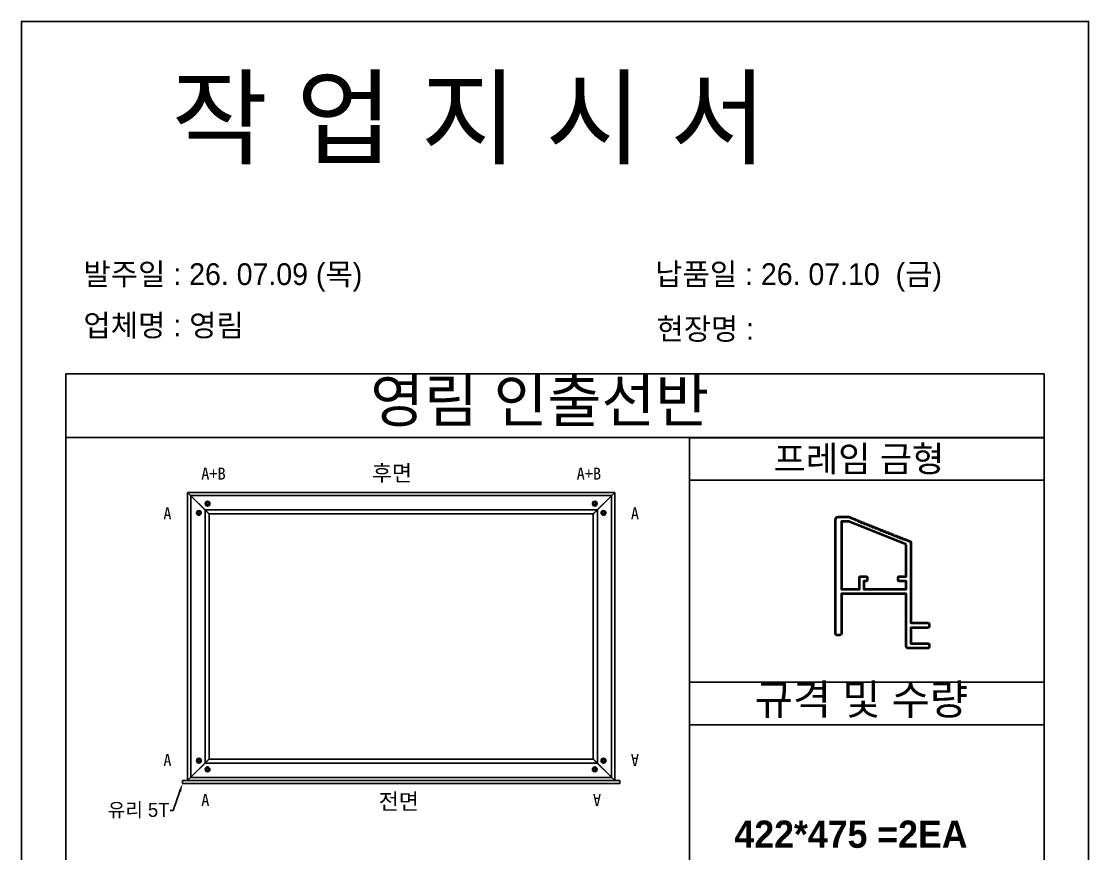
# Model space of a CAD drawing. Header units: millimetres. Extents: x -44117 to 256353, y -2095463 to 65325.
# Drawn here: x 94922 to 97592, y -1027285 to -1025202 of the extents above; entities that cross this region are included whole.
import ezdxf
from ezdxf import colors
from ezdxf.entities.mleader import LeaderData, LeaderLine
from ezdxf.math import Vec2, Vec3

# ---------------------------------------------------------------- set-up
doc = ezdxf.new("R2010")
doc.units = ezdxf.units.MM
doc.header["$LTSCALE"] = 10
for name, color, linetype in [('02 Glass', 4, 'Continuous'), ('02 Profile', 3, 'Continuous'), ('A', 1, 'Continuous')]:
    doc.layers.add(name, color=color, linetype=linetype)
doc.layers.add('1', color=2, linetype='Continuous', lineweight=40)
doc.layers.add('D', color=4, linetype='Continuous', lineweight=5)
doc.dimstyles.get("Standard").update_dxf_attribs({"dimtxt": 0.18, "dimasz": 0.18, "dimexe": 0.18, "dimexo": 0.0625, "dimgap": 0.09, "dimtad": 0, "dimtih": 1, "dimtoh": 1, "dimdec": 4, "dimzin": 0, "dimdsep": 46, "dimtxsty": 'Standard', "dimcen": 0.09, "dimadec": 0, "dimazin": 0, "dimtfac": 1, "dimtdec": 4, "dimtofl": 0, "dimtmove": 0, "dimatfit": 3, "dimfxl": 0, "dimtolj": 1, "dimtzin": 0, "dimarcsym": 0})
pattern_1 = [(45, (80947.8315, -1023747.5461), (-0.67351921, 0.67351921), [])]
pattern_2 = [(45, (80969.5815, -1023724.2961), (-0.67351921, 0.67351921), [])]
pattern_3 = [(45, (81165.9765, -1022797.2678), (-0.67351921, 0.67351921), [])]
pattern_4 = [(45, (81187.7265, -1022774.0178), (-0.67351921, 0.67351921), [])]
pattern_5 = [(45, (64293.3786, -1029039.8107), (-0.67351921, 0.67351921), [])]
pattern_6 = [(45, (64315.1286, -1029018.0607), (-0.67351921, 0.67351921), [])]
pattern_7 = [(225, (110796.4907, -1029737.3391), (0.67351921, -0.67351921), [])]
pattern_8 = [(225, (110774.7407, -1029759.0891), (0.67351921, -0.67351921), [])]

# ---------------------------------------------------------------- blocks, each defined once
blk = doc.blocks.new('*D7683')
at = {"layer": 'D', "color": 0, "lineweight": -2}
for p, q in [((97192.2, -1026770.6), (97192, -1026770.4)), ((97192.3, -1026770.6), (97192.2, -1026770.6))]:
    blk.add_line(p, q, dxfattribs=at)
at = {"layer": 'D', "color": 0, "insert": (97193, -1026770.6), "char_height": 0.18, "attachment_point": 5, "bg_fill": 3, "box_fill_scale": 1.1, "bg_fill_color": 257, "bg_fill_transparency": 0}
blk.add_mtext('\\A1;R3.2877', dxfattribs=at)
at = {"layer": 'D', "color": 0, "lineweight": -2}
for p, q in [((97189.8, -1026767.7), (97190, -1026767.7)), ((97189.9, -1026767.8), (97189.9, -1026767.6))]:
    blk.add_line(p, q, dxfattribs=at)
at = {"layer": 'D', "color": 0}
blk.add_solid([(97192.1, -1026770.4), (97192, -1026770.4), (97191.9, -1026770.3)], dxfattribs=at)
at = {"layer": 'Defpoints', "color": 0}
for p in [(97189.9, -1026767.7), (97191.9, -1026770.3)]:
    blk.add_point(p, dxfattribs=at)

msp = doc.modelspace()

# ---------------------------------------------------------------- hatches: boundary and pattern name
at = {"layer": 'A'}
h = msp.add_hatch(dxfattribs=at)
h.set_pattern_fill('ANSI31', color=1, scale=0.3)
h.set_pattern_definition(pattern_2)
h.paths.add_polyline_path([(95381.78858, -1026409.14262, 1), (95393.78858, -1026409.14262, 1)])
h.paths.add_polyline_path([(95390.78858, -1026409.14262, -1), (95384.78858, -1026409.14262, -1)], flags=16)
h = msp.add_hatch(dxfattribs=at)
h.set_pattern_fill('ANSI31', color=1, scale=0.3)
h.set_pattern_definition(pattern_2)
h.paths.add_polyline_path([(95381.78858, -1026409.14262, 1), (95393.78858, -1026409.14262, 1)])
h.paths.add_polyline_path([(95390.78858, -1026409.14262, -1), (95384.78858, -1026409.14262, -1)], flags=16)
h = msp.add_hatch(dxfattribs=at)
h.set_pattern_fill('ANSI31', color=1, scale=0.3)
h.set_pattern_definition(pattern_4)
h.paths.add_polyline_path([(96362.53358, -1026409.14262, -1), (96350.53358, -1026409.14262, -1)])
h.paths.add_polyline_path([(96353.53358, -1026409.14262, 1), (96359.53358, -1026409.14262, 1)], flags=16)
h = msp.add_hatch(dxfattribs=at)
h.set_pattern_fill('ANSI31', color=1, scale=0.3)
h.set_pattern_definition(pattern_4)
h.paths.add_polyline_path([(96362.53358, -1026409.14262, -1), (96350.53358, -1026409.14262, -1)])
h.paths.add_polyline_path([(96353.53358, -1026409.14262, 1), (96359.53358, -1026409.14262, 1)], flags=16)
h = msp.add_hatch(dxfattribs=at)
h.set_pattern_fill('ANSI31', color=1, scale=0.3)
h.set_pattern_definition(pattern_1)
h.paths.add_polyline_path([(95360.03858, -1026432.39262, 1), (95372.03858, -1026432.39262, 1)])
h.paths.add_polyline_path([(95369.03858, -1026432.39262, -1), (95363.03858, -1026432.39262, -1)], flags=16)
h = msp.add_hatch(dxfattribs=at)
h.set_pattern_fill('ANSI31', color=1, scale=0.3)
h.set_pattern_definition(pattern_1)
h.paths.add_polyline_path([(95360.03858, -1026432.39262, 1), (95372.03858, -1026432.39262, 1)])
h.paths.add_polyline_path([(95369.03858, -1026432.39262, -1), (95363.03858, -1026432.39262, -1)], flags=16)
h = msp.add_hatch(dxfattribs=at)
h.set_pattern_fill('ANSI31', color=1, scale=0.3)
h.set_pattern_definition(pattern_3)
h.paths.add_polyline_path([(96384.28358, -1026432.39262, -1), (96372.28358, -1026432.39262, -1)])
h.paths.add_polyline_path([(96375.28358, -1026432.39262, 1), (96381.28358, -1026432.39262, 1)], flags=16)
h = msp.add_hatch(dxfattribs=at)
h.set_pattern_fill('ANSI31', color=1, scale=0.3)
h.set_pattern_definition(pattern_3)
h.paths.add_polyline_path([(96384.28358, -1026432.39262, -1), (96372.28358, -1026432.39262, -1)])
h.paths.add_polyline_path([(96375.28358, -1026432.39262, 1), (96381.28358, -1026432.39262, 1)], flags=16)
h = msp.add_hatch(dxfattribs=at)
h.set_pattern_fill('ANSI31', color=1, scale=0.3)
h.set_pattern_definition(pattern_5)
h.paths.add_polyline_path([(95360.03858, -1027052.49262, -1), (95372.03858, -1027052.49262, -1)])
h.paths.add_polyline_path([(95369.03858, -1027052.49262, 1), (95363.03858, -1027052.49262, 1)], flags=16)
h = msp.add_hatch(dxfattribs=at)
h.set_pattern_fill('ANSI31', color=1, scale=0.3)
h.set_pattern_definition(pattern_5)
h.paths.add_polyline_path([(95360.03858, -1027052.49262, -1), (95372.03858, -1027052.49262, -1)])
h.paths.add_polyline_path([(95369.03858, -1027052.49262, 1), (95363.03858, -1027052.49262, 1)], flags=16)
h = msp.add_hatch(dxfattribs=at)
h.set_pattern_fill('ANSI31', color=1, scale=0.3, angle=180)
h.set_pattern_definition(pattern_7)
h.paths.add_polyline_path([(96384.28358, -1027052.49262, 1), (96372.28358, -1027052.49262, 1)])
h.paths.add_polyline_path([(96375.28358, -1027052.49262, -1), (96381.28358, -1027052.49262, -1)], flags=16)
h = msp.add_hatch(dxfattribs=at)
h.set_pattern_fill('ANSI31', color=1, scale=0.3, angle=180)
h.set_pattern_definition(pattern_7)
h.paths.add_polyline_path([(96384.28358, -1027052.49262, 1), (96372.28358, -1027052.49262, 1)])
h.paths.add_polyline_path([(96375.28358, -1027052.49262, -1), (96381.28358, -1027052.49262, -1)], flags=16)
h = msp.add_hatch(dxfattribs=at)
h.set_pattern_fill('ANSI31', color=1, scale=0.3)
h.set_pattern_definition(pattern_6)
h.paths.add_polyline_path([(95381.78858, -1027074.24262, -1), (95393.78858, -1027074.24262, -1)])
h.paths.add_polyline_path([(95390.78858, -1027074.24262, 1), (95384.78858, -1027074.24262, 1)], flags=16)
h = msp.add_hatch(dxfattribs=at)
h.set_pattern_fill('ANSI31', color=1, scale=0.3)
h.set_pattern_definition(pattern_6)
h.paths.add_polyline_path([(95381.78858, -1027074.24262, -1), (95393.78858, -1027074.24262, -1)])
h.paths.add_polyline_path([(95390.78858, -1027074.24262, 1), (95384.78858, -1027074.24262, 1)], flags=16)
h = msp.add_hatch(dxfattribs=at)
h.set_pattern_fill('ANSI31', color=1, scale=0.3, angle=180)
h.set_pattern_definition(pattern_8)
h.paths.add_polyline_path([(96362.53358, -1027074.24262, 1), (96350.53358, -1027074.24262, 1)])
h.paths.add_polyline_path([(96353.53358, -1027074.24262, -1), (96359.53358, -1027074.24262, -1)], flags=16)
h = msp.add_hatch(dxfattribs=at)
h.set_pattern_fill('ANSI31', color=1, scale=0.3, angle=180)
h.set_pattern_definition(pattern_8)
h.paths.add_polyline_path([(96362.53358, -1027074.24262, 1), (96350.53358, -1027074.24262, 1)])
h.paths.add_polyline_path([(96353.53358, -1027074.24262, -1), (96359.53358, -1027074.24262, -1)], flags=16)

# ---------------------------------------------------------------- linework, layer by layer
for p, q in [((97480.99419, -1026084.47428), (95033.08103, -1026084.47428)), ((97480.99419, -1026243.42968), (95033.08103, -1026243.42968)), ((96593.18968, -1026243.42968), (96593.18968, -1028867.51356))]:
    msp.add_line(p, q)
for points in [[(94921.81225, -1028978.78234), (97592.26297, -1028978.78234), (97592.26297, -1025202.00202), (94921.81225, -1025202.00202)], [(97481.08842, -1026244.17004), (96593.18968, -1026244.17004), (96593.18968, -1026350.80304), (97481.08842, -1026350.80304)], [(97481.08842, -1026856.10534), (96593.18968, -1026856.10534), (96593.18968, -1026962.73834), (97481.08842, -1026962.73834)]]:
    msp.add_lwpolyline(points, close=True)
msp.add_lwpolyline([(95033.08103, -1026084.47428), (95033.08103, -1028867.51356), (97480.99419, -1028867.51356), (97480.99419, -1026084.47428)])
at = {"layer": '02 Glass'}
msp.add_lwpolyline([(95325.08858, -1027109.94262), (96419.23358, -1027109.94262), (96419.23358, -1027102.44262), (95325.08858, -1027102.44262)], close=True, dxfattribs=at)
at = {"layer": '02 Profile'}
for p, q in [((96406.48358, -1026380.94262), (95337.83858, -1026380.94262)), ((95391.83858, -1026434.94262), (95337.83858, -1026380.94262)), ((95337.83858, -1026380.94262), (95337.83858, -1027102.44262)), ((95337.83858, -1026380.94262), (95391.83858, -1026434.94262)), ((96406.48358, -1026380.94262), (96352.48358, -1026434.94262)), ((96406.48358, -1026380.94262), (96352.48358, -1026434.94262)), ((96406.48358, -1026380.94262), (96406.48358, -1027102.44262)), ((96398.33375, -1026389.09244), (95345.98841, -1026389.09244)), ((95345.98841, -1026389.09244), (95345.98841, -1027094.29279)), ((96398.33375, -1026389.09244), (96398.33375, -1027094.29279)), ((96362.98358, -1026424.44262), (95381.33858, -1026424.44262)), ((95381.33858, -1026424.44262), (95381.33858, -1027058.94262)), ((96352.48358, -1026434.94262), (95391.83858, -1026434.94262)), ((95391.83858, -1026434.94262), (95391.83858, -1027048.44262)), ((96352.48358, -1026434.94262), (96352.48358, -1027048.44262)), ((96362.98358, -1026424.44262), (96362.98358, -1027058.94262)), ((95391.83858, -1027048.44262), (95337.83858, -1027102.44262)), ((95337.83858, -1027102.44262), (95391.83858, -1027048.44262)), ((96352.48358, -1027048.44262), (95391.83858, -1027048.44262)), ((96406.48358, -1027102.44262), (96352.48358, -1027048.44262)), ((96406.48358, -1027102.44262), (96352.48358, -1027048.44262)), ((96362.98358, -1027058.94262), (95381.33858, -1027058.94262)), ((96406.48358, -1027102.44262), (95337.83858, -1027102.44262)), ((96398.33375, -1027094.29279), (95345.98841, -1027094.29279))]:
    msp.add_line(p, q, dxfattribs=at)
at = {"layer": '1'}
msp.add_lwpolyline([(97134.09294, -1026510.64313), (96991.99117, -1026454.04324), (96973.58, -1026454.04324), (96973.58, -1026623.03184), (97018.62171, -1026623.03184), (97018.62171, -1026594.75748, -0.4142135624), (97021.90942, -1026591.46977), (97035.06029, -1026591.46977, -0.4142135624), (97038.348, -1026594.75748), (97038.348, -1026600.01783, -0.4142135624), (97035.06029, -1026603.30554), (97030.12871, -1026603.30554), (97030.12871, -1026623.03184), (97135.33563, -1026623.03184), (97135.33563, -1026603.30554), (97118.89705, -1026603.30554, -0.4142135624), (97115.60933, -1026600.01783), (97115.60933, -1026594.75748, -0.4142135624), (97118.89705, -1026591.46977), (97135.33563, -1026591.46977), (97135.33563, -1026512.47574, 0.3070783015)], format="xyb", close=True, dxfattribs=at)
at = {"layer": 'A'}
for p, q in [((95337.83858, -1026380.94262), (95391.23858, -1026434.34262)), ((96406.48358, -1026380.94262), (96353.08358, -1026434.34262)), ((95337.83858, -1027102.44262), (95391.23858, -1027049.04262)), ((96406.48358, -1027102.44262), (96353.08358, -1027049.04262))]:
    msp.add_line(p, q, dxfattribs=at)
at = {"layer": 'A', "color": 242, "true_color": 0xcd2027}
for centre, radius in [((95387.78858, -1026409.14262), 6), ((95387.78858, -1026409.14262), 6), ((95387.78858, -1026409.14262), 3), ((96356.53358, -1026409.14262), 6), ((96356.53358, -1026409.14262), 6), ((96356.53358, -1026409.14262), 3), ((95366.03858, -1026432.39262), 6), ((95366.03858, -1026432.39262), 6), ((95366.03858, -1026432.39262), 3), ((96378.28358, -1026432.39262), 6), ((96378.28358, -1026432.39262), 6), ((96378.28358, -1026432.39262), 3), ((95366.03858, -1027052.49262), 6), ((95366.03858, -1027052.49262), 6), ((95366.03858, -1027052.49262), 3), ((96378.28358, -1027052.49262), 6), ((96378.28358, -1027052.49262), 6), ((96378.28358, -1027052.49262), 3), ((95387.78858, -1027074.24262), 6), ((95387.78858, -1027074.24262), 6), ((95387.78858, -1027074.24262), 3), ((96356.53358, -1027074.24262), 6), ((96356.53358, -1027074.24262), 6), ((96356.53358, -1027074.24262), 3)]:
    msp.add_circle(centre, radius, dxfattribs=at)

# ---------------------------------------------------------------- texts
for s, width, gutter_width, heights, insert, char_height, attachment_point in [('{\\fGulim|b0|i0|c129|p50;작 업 지 시 서}', 4553.9528048, 17.21164, [-214.58863], (95297.246, -1025346.74636), 192.7704086, 1), ('\\pt11;{\\fGulim|b0|i0|c129|p50;발주일 : 26. 07.09 (목)}', 5257.1634623, 19.86943, [54.84616], (95076.94834, -1025807.43601), 54.5217024, 1), ('{\\fGulim|b0|i0|c129|p50;납품일 : 26. 07.10  (금)}', 5257.1634623, 19.86943, [55.77782], (96507.51195, -1025807.43601), 54.5217024, 1), ('{\\fGulim|b0|i0|c129|p50;업체명 : 영림}', 5257.1634623, 19.86943, [57.40323], (95076.94834, -1025935.64337), 54.5217024, 1), ('{\\fGulim|b0|i0|c129|p50;현장명 :  }', 5221.1406308, 19.73328, [60.42093], (96511.31601, -1025944.7869), 54.1481119, 1), ('{\\fGulim|b0|i0|c129|p50;영림 인출선반}', 2538.6306726, 9.59474, [-119.91001], (95794.63083, -1026097.18542), 107.4611207, 1), ('{\\f굴림|b1|i0|c129|p50;프레임 금형}', 19448.9777018, 250.13109, [-71.72126], (96804.05834, -1026264.80628), 64.3194219, 1), ('{\\f굴림|b1|i0|c129|p50;후면}', 12072.7918459, 155.2668, [-44.36194], (95799.11009, -1026312.74668), 39.9257485, 1), ('A+B', 46.0503167, 116.00573, [-30], (95371.93142, -1026319.03019, -0.0857), 30, 1), ('A+B', 46.0503167, 116.00573, [-30], (96372.39075, -1026319.03019, -0.0857), 30, 3), ('A', 46.0503167, 116.00573, [-30], (95277.12918, -1026418.77578, -0.0857), 30, 1), ('A', 46.0503167, 116.00573, [-30], (96467.19298, -1026418.77578, -0.0857), 30, 3), ('{\\f굴림|b1|i0|c129|p50;규격 및 수량}', 23047.5408631, 296.4118, [-85.19319], (96756.69933, -1026861.0199), 76.220176, 1), ('A', 46.0503167, 116.00573, [-30], (95277.12918, -1027066.10945, -0.0857), 30, 7), ('{\\f굴림|b1|i0|c129|p50;전면}', 12072.7918459, 155.2668, [-43.09446], (95816.04802, -1027134.60511), 39.9257485, 1), ('A', 46.0503167, 116.00573, [-30], (95371.93142, -1027165.85505, -0.0857), 30, 7), ('{\\f굴림|b1|i0|c129|p50;422*475 =2EA}', 20631.3561005, 265.33752, [-70.30542], (96706.10817, -1027202.3459), 68.2296477, 1)]:
    msp.add_mtext_dynamic_manual_height_columns(s, width=width, gutter_width=gutter_width, heights=heights, dxfattribs=dict(insert=insert, char_height=char_height, attachment_point=attachment_point))
at = {"char_height": 30, "attachment_point": 1, "rotation": 180}
for insert in [(96467.19298, -1027066.10945, -0.0857), (96372.39075, -1027165.85505, -0.0857)]:
    msp.add_mtext_dynamic_manual_height_columns('A', width=46.0503167, gutter_width=116.00573, heights=[-30], dxfattribs=dict(at, insert=insert))

# ---------------------------------------------------------------- leaders
ml = msp.add_multileader_mtext('Standard')
ml.set_content('{\\fGulim|b0|i0|c129|p50;유리 5T}', color=256)
ml.set_leader_properties()
ml.build(insert=Vec2(0, 0))
ml.multileader.update_dxf_attribs({"arrow_head_size": 20})
ctx = ml.context
ctx.base_point, ctx.char_height, ctx.arrow_head_size, ctx.plane_origin = Vec3(95129.72049, -1027176.86143), 35, 20, Vec3(95325.08858, -1027109.94262)
ctx.text_align_type = 2
notes = []
notes.append((ctx, [(0, (1, 1, 0), (95302.04006, -1027176.86143), (-1, 0), 8, [(0, [(95325.08858, -1027109.94262)], 0, [])])]))
ctx.mtext.insert, ctx.mtext.alignment, ctx.mtext.flow_direction = Vec3(95292.04006, -1027158.17302), 3, 5
for ctx, leaders in notes:
    for number, flags, end, landing, length, lines in leaders:
        leader = LeaderData()
        leader.index, (leader.has_last_leader_line, leader.has_dogleg_vector, leader.attachment_direction) = number, flags
        leader.last_leader_point, leader.dogleg_vector, leader.dogleg_length = Vec3(end), Vec3(landing), length
        for number, points, colour, breaks in lines:
            line = LeaderLine()
            line.index, line.vertices, line.color, line.breaks = number, Vec3.list(points), colors.encode_raw_color(colour), breaks
            leader.lines.append(line)
        ctx.leaders.append(leader)

# ---------------------------------------------------------------- next in the draw order: dimensions: what is measured, and where the dimension line sits
at = {"layer": 'D'}
dim = msp.add_radius_dim(center=(97189.91164, -1026767.69136), mpoint=(97191.93442, -1026770.28316), dimstyle='Standard', override={"dimfxl": 13, "dimtfill": 1, "dimarcsym": 1}, dxfattribs=at)
dim.commit()
dim.dimension.update_dxf_attribs({"geometry": '*D7683', "text_midpoint": (97192.96592, -1026770.56696)})

# ---------------------------------------------------------------- next in the draw order: linework, layer by layer
msp.add_lwpolyline([(97481.08842, -1026244.17004), (96593.18968, -1026244.17004), (96593.18968, -1026856.10534), (97481.08842, -1026856.10534)], close=True)
at = {"layer": '1', "linetype": 'Continuous'}
msp.add_lwpolyline([(96959.11396, -1026448.78289, -0.4142135624), (96965.68939, -1026442.20746), (96965.68939, -1026442.20746), (96991.99117, -1026442.20746), (97014.17548, -1026451.04359, -0.2391202845), (97016.14206, -1026453.27531, 0.507244027), (97018.11365, -1026454.06061, -0.507244027), (97023.04264, -1026456.02385, 0.507244027), (97025.01424, -1026456.80915, -0.507244027), (97029.94323, -1026458.77239, 0.507244027), (97031.91483, -1026459.55769, -0.507244027), (97036.84382, -1026461.52093, 0.507244027), (97038.81541, -1026462.30623, -0.507244027), (97043.7444, -1026464.26947, 0.507244027), (97045.716, -1026465.05477, -0.507244027), (97050.64499, -1026467.01801, 0.507244027), (97052.61658, -1026467.80331, -0.507244027), (97057.54557, -1026469.76655, 0.507244027), (97059.51717, -1026470.55185, -0.507244027), (97064.44616, -1026472.51509, 0.507244027), (97066.41776, -1026473.30039, -0.507244027), (97071.34675, -1026475.26363, 0.5072440269), (97073.31834, -1026476.04893, -0.507244027), (97078.24733, -1026478.01217, 0.507244027), (97080.21893, -1026478.79747, -0.507244027), (97085.14792, -1026480.76071, 0.507244027), (97087.11951, -1026481.54601, -0.507244027), (97092.0485, -1026483.50925, 0.507244027), (97094.0201, -1026484.29455, -0.507244027), (97098.94909, -1026486.25779, 0.507244027), (97100.92069, -1026487.04309, -0.507244027), (97105.84968, -1026489.00633, 0.507244027), (97107.82127, -1026489.79163, -0.507244027), (97112.75026, -1026491.75487, 0.507244027), (97114.72186, -1026492.54017, -0.507244027), (97119.65085, -1026494.50341, 0.507244027), (97121.62244, -1026495.28871, -0.5070859448), (97126.55102, -1026497.25035, 0.5106345368), (97128.53497, -1026498.02707, -0.2375027855), (97131.38253, -1026497.72778), (97145.92856, -1026503.52154, -0.3070783015), (97147.17125, -1026505.35415), (97147.17125, -1026707.85491), (97189.91164, -1026707.85491, -0.4142135624), (97193.19936, -1026711.14263), (97193.19936, -1026716.40298, -0.4142135624), (97189.91164, -1026719.6907), (97147.17125, -1026719.6907), (97147.17125, -1026759.1433), (97189.91164, -1026759.1433, -0.4142135624), (97193.19936, -1026762.43101), (97193.19936, -1026767.69136, -0.4142135624), (97189.91164, -1026770.97908), (97141.91102, -1026770.97908), (97141.91098, -1026770.97907, -0.4142135624), (97135.33555, -1026764.40364), (97135.33547, -1026764.40363), (97135.33547, -1026634.86762), (96973.58, -1026634.86762), (96973.58, -1026734.81418, -0.4142135624), (96970.29228, -1026738.1019), (96962.40176, -1026738.1019, -0.4142135624), (96959.11404, -1026734.81418), (96959.11404, -1026448.78289)], format="xyb", dxfattribs=at)

doc.saveas('drawing.dxf')
